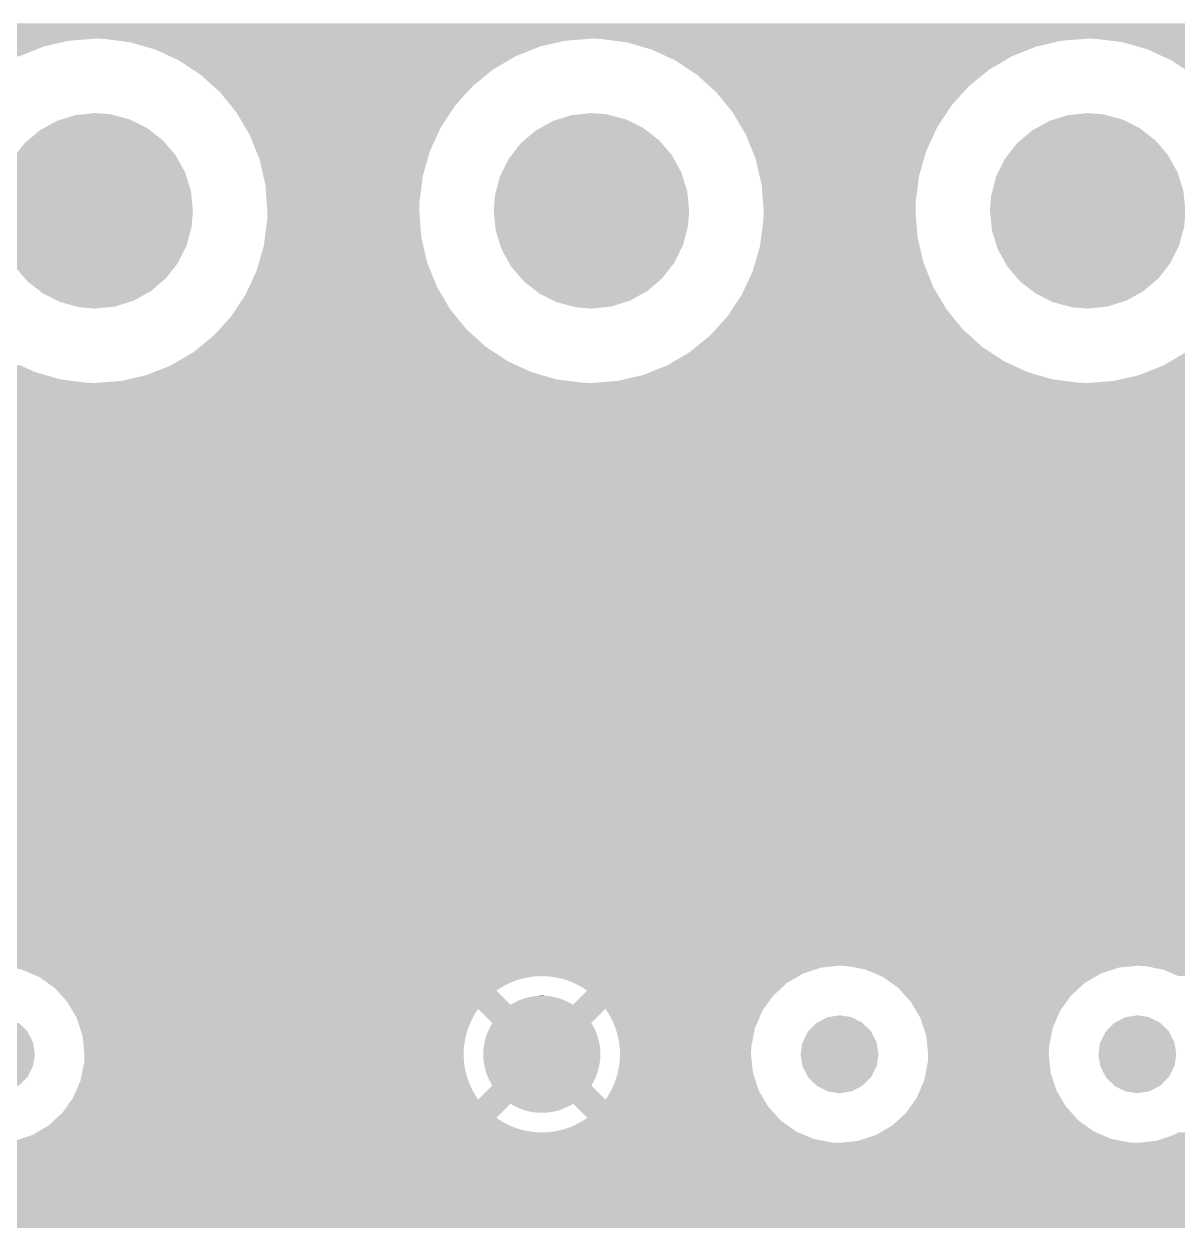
# Model space of a CAD drawing. Extents: x 295 to 953, y 10 to 290.
# Drawn here: x 621.91 to 633.73, y 228.24 to 240.57 of the extents above; entities that cross this region are included whole.
import ezdxf

# ---------------------------------------------------------------- set-up
doc = ezdxf.new("R2010")
doc.units = 0
doc.header["$LTSCALE"] = 5
doc.header["$MEASUREMENT"] = 0
doc.layers.add('FROMC1', color=7, linetype='CONTINUOUS')

msp = doc.modelspace()

# ---------------------------------------------------------------- linework, layer by layer
at = {"layer": 'FROMC1'}
for points in [[(605.523, 240.561), (605.449, 240.575), (647.026, 240.561), (647.026, 240.575)], [(605.538, 240.558), (605.523, 240.561), (637.772, 240.558), (637.86, 240.561)], [(605.574, 240.551), (605.538, 240.558), (637.685, 240.551), (637.772, 240.558)], [(605.63, 240.54), (605.574, 240.551), (637.597, 240.54), (637.685, 240.551)], [(605.638, 240.538), (605.63, 240.54), (637.589, 240.538), (637.597, 240.54)], [(605.669, 240.525), (605.638, 240.538), (637.511, 240.525), (637.589, 240.538)], [(605.714, 240.505), (605.669, 240.525), (637.425, 240.505), (637.511, 240.525)], [(605.768, 240.482), (605.714, 240.505), (637.34, 240.482), (637.425, 240.505)], [(605.814, 240.463), (605.768, 240.482), (637.278, 240.463), (637.34, 240.482)], [(605.824, 240.455), (605.814, 240.463), (637.256, 240.455), (637.278, 240.463)], [(605.867, 240.425), (605.824, 240.455), (637.174, 240.425), (637.256, 240.455)], [(605.875, 240.419), (605.867, 240.425), (637.16, 240.419), (637.174, 240.425)], [(617.653, 240.416), (617.562, 240.419), (622.61, 240.416), (622.642, 240.419)], [(617.792, 240.398), (617.653, 240.416), (622.375, 240.398), (622.61, 240.416)], [(617.919, 240.382), (617.792, 240.398), (622.305, 240.382), (622.375, 240.398)], [(618.072, 240.338), (617.919, 240.382), (622.114, 240.338), (622.305, 240.382)], [(622.733, 240.416), (622.642, 240.419), (627.69, 240.416), (627.722, 240.419)], [(622.872, 240.398), (622.733, 240.416), (627.455, 240.398), (627.69, 240.416)], [(622.999, 240.382), (622.872, 240.398), (627.385, 240.382), (627.455, 240.398)], [(623.152, 240.338), (622.999, 240.382), (627.194, 240.338), (627.385, 240.382)], [(627.813, 240.416), (627.722, 240.419), (632.77, 240.416), (632.802, 240.419)], [(627.952, 240.398), (627.813, 240.416), (632.535, 240.398), (632.77, 240.416)], [(628.079, 240.382), (627.952, 240.398), (632.465, 240.382), (632.535, 240.398)], [(628.232, 240.338), (628.079, 240.382), (632.274, 240.338), (632.465, 240.382)], [(632.893, 240.416), (632.802, 240.419), (637.154, 240.416), (637.16, 240.419)], [(633.098, 240.39), (632.893, 240.416), (637.093, 240.39), (637.154, 240.416)], [(633.159, 240.382), (633.098, 240.39), (637.077, 240.382), (637.093, 240.39)], [(633.265, 240.352), (633.159, 240.382), (637.014, 240.352), (637.077, 240.382)], [(618.176, 240.308), (618.072, 240.338), (622.04, 240.308), (622.114, 240.338)], [(618.326, 240.239), (618.176, 240.308), (621.866, 240.239), (622.04, 240.308)], [(623.256, 240.308), (623.152, 240.338), (627.12, 240.308), (627.194, 240.338)], [(623.406, 240.239), (623.256, 240.308), (626.946, 240.239), (627.12, 240.308)], [(623.499, 240.196), (623.406, 240.239), (626.874, 240.196), (626.946, 240.239)], [(628.336, 240.308), (628.232, 240.338), (632.2, 240.308), (632.274, 240.338)], [(628.486, 240.239), (628.336, 240.308), (632.026, 240.239), (632.2, 240.308)], [(628.579, 240.196), (628.486, 240.239), (631.954, 240.196), (632.026, 240.239)], [(633.41, 240.31), (633.265, 240.352), (636.936, 240.31), (637.014, 240.352)], [(633.416, 240.308), (633.41, 240.31), (636.934, 240.308), (636.936, 240.31)], [(633.462, 240.287), (633.416, 240.308), (636.897, 240.287), (636.934, 240.308)], [(633.659, 240.196), (633.462, 240.287), (636.988, 240.196), (636.897, 240.287)], [(623.639, 240.103), (623.499, 240.196), (626.715, 240.103), (626.874, 240.196)], [(628.719, 240.103), (628.579, 240.196), (631.795, 240.103), (631.954, 240.196)], [(633.882, 240.049), (633.659, 240.196), (637.135, 240.049), (636.988, 240.196)], [(623.722, 240.049), (623.639, 240.103), (626.649, 240.049), (626.715, 240.103)], [(623.848, 239.934), (623.722, 240.049), (626.508, 239.934), (626.649, 240.049)], [(628.802, 240.049), (628.719, 240.103), (631.729, 240.049), (631.795, 240.103)], [(628.928, 239.934), (628.802, 240.049), (631.588, 239.934), (631.729, 240.049)], [(623.92, 239.87), (623.848, 239.934), (626.449, 239.87), (626.508, 239.934)], [(624.029, 239.736), (623.92, 239.87), (626.328, 239.736), (626.449, 239.87)], [(629, 239.87), (628.928, 239.934), (631.529, 239.87), (631.588, 239.934)], [(629.109, 239.736), (629, 239.87), (631.408, 239.736), (631.529, 239.87)], [(622.299, 239.592), (622.441, 239.636), (622.995, 239.592), (622.829, 239.636)], [(622.441, 239.636), (622.516, 239.644), (622.829, 239.636), (622.801, 239.644)], [(622.516, 239.644), (622.642, 239.657), (622.801, 239.644), (622.642, 239.657)], [(624.089, 239.662), (624.029, 239.736), (626.28, 239.662), (626.328, 239.736)], [(624.177, 239.513), (624.089, 239.662), (626.181, 239.513), (626.28, 239.662)], [(627.379, 239.592), (627.521, 239.636), (628.075, 239.592), (627.909, 239.636)], [(627.521, 239.636), (627.596, 239.644), (627.909, 239.636), (627.881, 239.644)], [(627.596, 239.644), (627.722, 239.657), (627.881, 239.644), (627.722, 239.657)], [(629.169, 239.662), (629.109, 239.736), (631.36, 239.662), (631.408, 239.736)], [(629.257, 239.513), (629.169, 239.662), (631.261, 239.513), (631.36, 239.662)], [(632.459, 239.592), (632.601, 239.636), (633.155, 239.592), (632.989, 239.636)], [(632.601, 239.636), (632.676, 239.644), (632.989, 239.636), (632.961, 239.644)], [(632.676, 239.644), (632.802, 239.657), (632.961, 239.644), (632.802, 239.657)], [(622.073, 239.479), (622.115, 239.502), (623.205, 239.479), (623.175, 239.502)], [(622.115, 239.502), (622.249, 239.577), (623.175, 239.502), (623.027, 239.577)], [(622.249, 239.577), (622.299, 239.592), (623.027, 239.577), (622.995, 239.592)], [(624.224, 239.432), (624.177, 239.513), (626.144, 239.432), (626.181, 239.513)], [(627.153, 239.479), (627.195, 239.502), (628.285, 239.479), (628.255, 239.502)], [(627.195, 239.502), (627.329, 239.577), (628.255, 239.502), (628.107, 239.577)], [(627.329, 239.577), (627.379, 239.592), (628.107, 239.577), (628.075, 239.592)], [(629.304, 239.432), (629.257, 239.513), (631.224, 239.432), (631.261, 239.513)], [(632.233, 239.479), (632.275, 239.502), (633.365, 239.479), (633.335, 239.502)], [(632.275, 239.502), (632.409, 239.577), (633.335, 239.502), (633.187, 239.577)], [(632.409, 239.577), (632.459, 239.592), (633.187, 239.577), (633.155, 239.592)], [(621.919, 239.349), (621.954, 239.378), (623.36, 239.349), (623.334, 239.378)], [(621.954, 239.378), (622.073, 239.479), (623.334, 239.378), (623.205, 239.479)], [(624.289, 239.27), (624.224, 239.432), (626.069, 239.27), (626.144, 239.432)], [(626.999, 239.349), (627.034, 239.378), (628.44, 239.349), (628.414, 239.378)], [(627.034, 239.378), (627.153, 239.479), (628.414, 239.378), (628.285, 239.479)], [(629.369, 239.27), (629.304, 239.432), (631.149, 239.27), (631.224, 239.432)], [(632.079, 239.349), (632.114, 239.378), (633.52, 239.349), (633.494, 239.378)], [(632.114, 239.378), (632.233, 239.479), (633.494, 239.378), (633.365, 239.479)], [(621.823, 239.225), (621.919, 239.349), (623.465, 239.225), (623.36, 239.349)], [(624.324, 239.183), (624.289, 239.27), (626.044, 239.183), (626.069, 239.27)], [(626.903, 239.225), (626.999, 239.349), (628.545, 239.225), (628.44, 239.349)], [(629.404, 239.183), (629.369, 239.27), (631.124, 239.183), (631.149, 239.27)], [(631.983, 239.225), (632.079, 239.349), (633.625, 239.225), (633.52, 239.349)], [(621.725, 239.049), (621.795, 239.19), (623.562, 239.049), (623.484, 239.19)], [(621.795, 239.19), (621.823, 239.225), (623.484, 239.19), (623.465, 239.225)], [(624.363, 239.013), (624.324, 239.183), (625.995, 239.013), (626.044, 239.183)], [(626.805, 239.049), (626.875, 239.19), (628.642, 239.049), (628.564, 239.19)], [(626.875, 239.19), (626.903, 239.225), (628.564, 239.19), (628.545, 239.225)], [(629.443, 239.013), (629.404, 239.183), (631.075, 239.013), (631.124, 239.183)], [(631.885, 239.049), (631.955, 239.19), (633.722, 239.049), (633.644, 239.19)], [(631.955, 239.19), (631.983, 239.225), (633.644, 239.19), (633.625, 239.225)], [(621.665, 238.856), (621.705, 239.01), (623.622, 238.856), (623.574, 239.01)], [(621.705, 239.01), (621.725, 239.049), (623.574, 239.01), (623.562, 239.049)], [(624.384, 238.923), (624.363, 239.013), (625.984, 238.923), (625.995, 239.013)], [(626.745, 238.856), (626.785, 239.01), (628.702, 238.856), (628.654, 239.01)], [(626.785, 239.01), (626.805, 239.049), (628.654, 239.01), (628.642, 239.049)], [(629.464, 238.923), (629.443, 239.013), (631.064, 238.923), (631.075, 239.013)], [(631.825, 238.856), (631.865, 239.01), (633.782, 238.856), (633.734, 239.01)], [(631.865, 239.01), (631.885, 239.049), (633.734, 239.01), (633.722, 239.049)], [(624.397, 238.748), (624.384, 238.923), (625.961, 238.748), (625.984, 238.923)], [(629.477, 238.748), (629.464, 238.923), (631.041, 238.748), (631.064, 238.923)], [(621.641, 238.656), (621.654, 238.815), (623.642, 238.656), (623.626, 238.815)], [(621.654, 238.815), (621.665, 238.856), (623.626, 238.815), (623.622, 238.856)], [(626.721, 238.656), (626.734, 238.815), (628.722, 238.656), (628.706, 238.815)], [(626.734, 238.815), (626.745, 238.856), (628.706, 238.815), (628.702, 238.856)], [(631.801, 238.656), (631.814, 238.815), (633.802, 238.656), (633.786, 238.815)], [(631.814, 238.815), (631.825, 238.856), (633.786, 238.815), (633.782, 238.856)], [(621.657, 238.497), (621.641, 238.656), (623.63, 238.497), (623.642, 238.656)], [(624.404, 238.656), (624.397, 238.748), (625.959, 238.656), (625.961, 238.748)], [(624.402, 238.564), (624.404, 238.656), (625.966, 238.564), (625.959, 238.656)], [(626.737, 238.497), (626.721, 238.656), (628.71, 238.497), (628.722, 238.656)], [(629.484, 238.656), (629.477, 238.748), (631.039, 238.656), (631.041, 238.748)], [(629.482, 238.564), (629.484, 238.656), (631.046, 238.564), (631.039, 238.656)], [(631.817, 238.497), (631.801, 238.656), (633.79, 238.497), (633.802, 238.656)], [(624.379, 238.389), (624.402, 238.564), (625.979, 238.389), (625.966, 238.564)], [(629.459, 238.389), (629.482, 238.564), (631.059, 238.389), (631.046, 238.564)], [(621.661, 238.456), (621.657, 238.497), (623.619, 238.456), (623.63, 238.497)], [(621.709, 238.302), (621.661, 238.456), (623.578, 238.302), (623.619, 238.456)], [(624.368, 238.299), (624.379, 238.389), (626, 238.299), (625.979, 238.389)], [(626.741, 238.456), (626.737, 238.497), (628.699, 238.456), (628.71, 238.497)], [(626.789, 238.302), (626.741, 238.456), (628.658, 238.302), (628.699, 238.456)], [(629.448, 238.299), (629.459, 238.389), (631.08, 238.299), (631.059, 238.389)], [(631.821, 238.456), (631.817, 238.497), (633.779, 238.456), (633.79, 238.497)], [(631.869, 238.302), (631.821, 238.456), (633.738, 238.302), (633.779, 238.456)], [(621.721, 238.263), (621.709, 238.302), (623.558, 238.263), (623.578, 238.302)], [(621.799, 238.122), (621.721, 238.263), (623.488, 238.122), (623.558, 238.263)], [(624.319, 238.129), (624.368, 238.299), (626.039, 238.129), (626, 238.299)], [(626.801, 238.263), (626.789, 238.302), (628.638, 238.263), (628.658, 238.302)], [(626.879, 238.122), (626.801, 238.263), (628.568, 238.122), (628.638, 238.263)], [(629.399, 238.129), (629.448, 238.299), (631.119, 238.129), (631.08, 238.299)], [(631.881, 238.263), (631.869, 238.302), (633.718, 238.263), (633.738, 238.302)], [(631.959, 238.122), (631.881, 238.263), (633.648, 238.122), (633.718, 238.263)], [(621.818, 238.087), (621.799, 238.122), (623.461, 238.087), (623.488, 238.122)], [(621.924, 237.963), (621.818, 238.087), (623.364, 237.963), (623.461, 238.087)], [(624.219, 237.88), (624.294, 238.042), (626.139, 237.88), (626.074, 238.042)], [(624.294, 238.042), (624.319, 238.129), (626.074, 238.042), (626.039, 238.129)], [(626.898, 238.087), (626.879, 238.122), (628.541, 238.087), (628.568, 238.122)], [(627.004, 237.963), (626.898, 238.087), (628.444, 237.963), (628.541, 238.087)], [(629.299, 237.88), (629.374, 238.042), (631.219, 237.88), (631.154, 238.042)], [(629.374, 238.042), (629.399, 238.129), (631.154, 238.042), (631.119, 238.129)], [(631.978, 238.087), (631.959, 238.122), (633.621, 238.087), (633.648, 238.122)], [(632.084, 237.963), (631.978, 238.087), (633.524, 237.963), (633.621, 238.087)], [(621.949, 237.934), (621.924, 237.963), (623.329, 237.934), (623.364, 237.963)], [(622.078, 237.833), (621.949, 237.934), (623.211, 237.833), (623.329, 237.934)], [(627.029, 237.934), (627.004, 237.963), (628.409, 237.934), (628.444, 237.963)], [(627.158, 237.833), (627.029, 237.934), (628.291, 237.833), (628.409, 237.934)], [(632.109, 237.934), (632.084, 237.963), (633.489, 237.934), (633.524, 237.963)], [(632.238, 237.833), (632.109, 237.934), (633.371, 237.833), (633.489, 237.934)], [(622.108, 237.81), (622.078, 237.833), (623.169, 237.81), (623.211, 237.833)], [(622.256, 237.735), (622.108, 237.81), (623.034, 237.735), (623.169, 237.81)], [(624.083, 237.65), (624.182, 237.799), (626.274, 237.65), (626.186, 237.799)], [(624.182, 237.799), (624.219, 237.88), (626.186, 237.799), (626.139, 237.88)], [(627.188, 237.81), (627.158, 237.833), (628.249, 237.81), (628.291, 237.833)], [(627.336, 237.735), (627.188, 237.81), (628.114, 237.735), (628.249, 237.81)], [(629.163, 237.65), (629.262, 237.799), (631.354, 237.65), (631.266, 237.799)], [(629.262, 237.799), (629.299, 237.88), (631.266, 237.799), (631.219, 237.88)], [(632.268, 237.81), (632.238, 237.833), (633.329, 237.81), (633.371, 237.833)], [(632.416, 237.735), (632.268, 237.81), (633.194, 237.735), (633.329, 237.81)], [(622.288, 237.72), (622.256, 237.735), (622.984, 237.72), (623.034, 237.735)], [(622.454, 237.676), (622.288, 237.72), (622.842, 237.676), (622.984, 237.72)], [(622.483, 237.668), (622.454, 237.676), (622.767, 237.668), (622.842, 237.676)], [(622.642, 237.655), (622.483, 237.668), (622.642, 237.655), (622.767, 237.668)], [(624.035, 237.576), (624.083, 237.65), (626.334, 237.576), (626.274, 237.65)], [(627.368, 237.72), (627.336, 237.735), (628.064, 237.72), (628.114, 237.735)], [(627.534, 237.676), (627.368, 237.72), (627.922, 237.676), (628.064, 237.72)], [(627.563, 237.668), (627.534, 237.676), (627.847, 237.668), (627.922, 237.676)], [(627.722, 237.655), (627.563, 237.668), (627.722, 237.655), (627.847, 237.668)], [(629.115, 237.576), (629.163, 237.65), (631.414, 237.576), (631.354, 237.65)], [(632.448, 237.72), (632.416, 237.735), (633.144, 237.72), (633.194, 237.735)], [(632.614, 237.676), (632.448, 237.72), (633.002, 237.676), (633.144, 237.72)], [(632.643, 237.668), (632.614, 237.676), (632.927, 237.668), (633.002, 237.676)], [(632.802, 237.655), (632.643, 237.668), (632.802, 237.655), (632.927, 237.668)], [(623.914, 237.442), (624.035, 237.576), (626.443, 237.442), (626.334, 237.576)], [(628.994, 237.442), (629.115, 237.576), (631.523, 237.442), (631.414, 237.576)], [(623.855, 237.378), (623.914, 237.442), (626.515, 237.378), (626.443, 237.442)], [(628.935, 237.378), (628.994, 237.442), (631.595, 237.378), (631.523, 237.442)], [(623.714, 237.263), (623.855, 237.378), (626.641, 237.263), (626.515, 237.378)], [(628.794, 237.263), (628.935, 237.378), (631.721, 237.263), (631.595, 237.378)], [(623.489, 237.116), (623.648, 237.209), (626.865, 237.116), (626.724, 237.209)], [(623.648, 237.209), (623.714, 237.263), (626.724, 237.209), (626.641, 237.263)], [(628.569, 237.116), (628.728, 237.209), (631.945, 237.116), (631.804, 237.209)], [(628.728, 237.209), (628.794, 237.263), (631.804, 237.209), (631.721, 237.263)], [(633.577, 237.073), (633.808, 237.209), (636.945, 237.073), (637.081, 237.209)], [(618.163, 237.004), (618.337, 237.073), (622.028, 237.004), (621.877, 237.073)], [(623.243, 237.004), (623.417, 237.073), (627.108, 237.004), (626.957, 237.073)], [(623.417, 237.073), (623.489, 237.116), (626.957, 237.073), (626.865, 237.116)], [(628.323, 237.004), (628.497, 237.073), (632.188, 237.004), (632.037, 237.073)], [(628.497, 237.073), (628.569, 237.116), (632.037, 237.073), (631.945, 237.116)], [(633.457, 237.025), (633.577, 237.073), (636.897, 237.025), (636.945, 237.073)], [(617.593, 236.896), (617.828, 236.914), (622.55, 236.896), (622.411, 236.914)], [(617.828, 236.914), (617.898, 236.93), (622.411, 236.914), (622.285, 236.93)], [(617.898, 236.93), (618.089, 236.974), (622.285, 236.93), (622.131, 236.974)], [(618.089, 236.974), (618.163, 237.004), (622.131, 236.974), (622.028, 237.004)], [(622.673, 236.896), (622.908, 236.914), (627.63, 236.896), (627.491, 236.914)], [(622.908, 236.914), (622.978, 236.93), (627.491, 236.914), (627.365, 236.93)], [(622.978, 236.93), (623.169, 236.974), (627.365, 236.93), (627.211, 236.974)], [(623.169, 236.974), (623.243, 237.004), (627.211, 236.974), (627.108, 237.004)], [(627.753, 236.896), (627.988, 236.914), (632.71, 236.896), (632.571, 236.914)], [(627.988, 236.914), (628.058, 236.93), (632.571, 236.914), (632.445, 236.93)], [(628.058, 236.93), (628.249, 236.974), (632.445, 236.93), (632.291, 236.974)], [(628.249, 236.974), (628.323, 237.004), (632.291, 236.974), (632.188, 237.004)], [(632.952, 236.905), (633.068, 236.914), (637.132, 236.905), (637.113, 236.914)], [(633.068, 236.914), (633.188, 236.941), (637.113, 236.914), (637.052, 236.941)], [(633.188, 236.941), (633.329, 236.974), (637.052, 236.941), (636.988, 236.974)], [(633.329, 236.974), (633.347, 236.981), (636.988, 236.974), (636.974, 236.981)], [(633.347, 236.981), (633.457, 237.025), (636.974, 236.981), (636.897, 237.025)], [(605.632, 236.872), (605.616, 236.877), (637.214, 236.872), (637.201, 236.877)], [(605.685, 236.851), (605.632, 236.872), (637.273, 236.851), (637.214, 236.872)], [(605.703, 236.843), (605.685, 236.851), (637.297, 236.843), (637.273, 236.851)], [(605.72, 236.835), (605.703, 236.843), (637.325, 236.835), (637.297, 236.843)], [(611.913, 236.877), (611.929, 236.893), (637.201, 236.877), (637.16, 236.893)], [(612.255, 236.818), (612.244, 236.835), (637.381, 236.818), (637.325, 236.835)], [(612.266, 236.802), (612.255, 236.818), (637.446, 236.802), (637.381, 236.818)], [(612.269, 236.797), (612.266, 236.802), (637.466, 236.797), (637.446, 236.802)], [(612.279, 236.78), (612.269, 236.797), (637.553, 236.78), (637.466, 236.797)], [(617.562, 236.893), (617.593, 236.896), (622.642, 236.893), (622.55, 236.896)], [(622.642, 236.893), (622.673, 236.896), (627.722, 236.893), (627.63, 236.896)], [(627.722, 236.893), (627.753, 236.896), (632.802, 236.893), (632.71, 236.896)], [(632.802, 236.893), (632.952, 236.905), (637.16, 236.893), (637.132, 236.905)], [(612.287, 236.766), (612.279, 236.78), (637.64, 236.766), (637.553, 236.78)], [(612.292, 236.757), (612.287, 236.766), (637.727, 236.757), (637.64, 236.766)], [(612.295, 236.753), (612.292, 236.757), (637.804, 236.753), (637.727, 236.757)], [(612.295, 236.752), (612.295, 236.753), (637.815, 236.752), (637.804, 236.753)], [(612.296, 236.751), (612.295, 236.752), (637.903, 236.751), (637.815, 236.752)], [(612.321, 236.702), (612.296, 236.751), (647.026, 236.702), (647.026, 236.751)], [(612.342, 236.649), (612.321, 236.702), (647.026, 236.649), (647.026, 236.702)], [(612.36, 236.595), (612.342, 236.649), (647.026, 236.595), (647.026, 236.649)], [(612.374, 236.54), (612.36, 236.595), (647.026, 236.54), (647.026, 236.595)], [(612.385, 236.484), (612.374, 236.54), (647.026, 236.484), (647.026, 236.54)], [(612.391, 236.427), (612.385, 236.484), (647.026, 236.427), (647.026, 236.484)], [(612.393, 236.37), (612.391, 236.427), (647.026, 236.37), (647.026, 236.427)], [(612.387, 236.274), (612.392, 236.331), (647.026, 236.274), (647.026, 236.331)], [(612.392, 236.331), (612.393, 236.37), (647.026, 236.331), (647.026, 236.37)], [(612.365, 236.162), (612.378, 236.217), (647.026, 236.162), (647.026, 236.217)], [(612.378, 236.217), (612.387, 236.274), (647.026, 236.217), (647.026, 236.274)], [(612.303, 236.003), (612.328, 236.054), (647.026, 236.003), (647.026, 236.054)], [(612.328, 236.054), (612.348, 236.107), (647.026, 236.054), (647.026, 236.107)], [(612.348, 236.107), (612.365, 236.162), (647.026, 236.107), (647.026, 236.162)], [(612.244, 235.905), (612.275, 235.953), (647.026, 235.905), (647.026, 235.953)], [(612.275, 235.953), (612.303, 236.003), (647.026, 235.953), (647.026, 236.003)], [(606.128, 235.863), (606.141, 235.905), (647.026, 235.863), (647.026, 235.905)], [(612.057, 235.719), (611.913, 235.863), (647.026, 235.719), (647.026, 235.863)], [(611.94, 235.649), (611.991, 235.676), (647.026, 235.649), (647.026, 235.676)], [(611.991, 235.676), (612.039, 235.706), (647.026, 235.676), (647.026, 235.706)], [(612.039, 235.706), (612.057, 235.719), (647.026, 235.706), (647.026, 235.719)], [(605.834, 235.465), (605.729, 235.57), (647.026, 235.465), (647.026, 235.57)], [(611.61, 235.57), (611.667, 235.573), (647.026, 235.57), (647.026, 235.573)], [(611.667, 235.573), (611.724, 235.581), (647.026, 235.573), (647.026, 235.581)], [(611.724, 235.581), (611.779, 235.592), (647.026, 235.581), (647.026, 235.592)], [(611.779, 235.592), (611.834, 235.607), (647.026, 235.592), (647.026, 235.607)], [(611.834, 235.607), (611.888, 235.626), (647.026, 235.607), (647.026, 235.626)], [(611.888, 235.626), (611.94, 235.649), (647.026, 235.626), (647.026, 235.649)], [(605.768, 235.422), (605.816, 235.452), (647.026, 235.422), (647.026, 235.452)], [(605.816, 235.452), (605.834, 235.465), (647.026, 235.452), (647.026, 235.465)], [(595.81, 235.272), (595.747, 235.316), (647.026, 235.272), (647.026, 235.316)], [(605.387, 235.316), (605.444, 235.319), (647.026, 235.316), (647.026, 235.319)], [(605.444, 235.319), (605.501, 235.327), (647.026, 235.319), (647.026, 235.327)], [(605.501, 235.327), (605.556, 235.338), (647.026, 235.327), (647.026, 235.338)], [(605.556, 235.338), (605.611, 235.353), (647.026, 235.338), (647.026, 235.353)], [(605.611, 235.353), (605.665, 235.372), (647.026, 235.353), (647.026, 235.372)], [(605.665, 235.372), (605.717, 235.395), (647.026, 235.372), (647.026, 235.395)], [(605.717, 235.395), (605.768, 235.422), (647.026, 235.395), (647.026, 235.422)], [(595.939, 235.13), (595.81, 235.272), (647.026, 235.13), (647.026, 235.272)], [(596.036, 234.965), (595.939, 235.13), (647.026, 234.965), (647.026, 235.13)], [(596.096, 234.783), (596.036, 234.965), (647.026, 234.783), (647.026, 234.965)], [(596.112, 234.63), (596.096, 234.783), (647.026, 234.63), (647.026, 234.783)], [(596.113, 234.627), (596.112, 234.63), (642.633, 234.627), (642.69, 234.63)], [(596.113, 234.619), (596.113, 234.627), (642.577, 234.619), (642.633, 234.627)], [(596.115, 234.608), (596.113, 234.619), (642.521, 234.608), (642.577, 234.619)], [(596.116, 234.593), (596.115, 234.608), (642.466, 234.593), (642.521, 234.608)], [(596.115, 234.551), (596.116, 234.574), (642.36, 234.551), (642.412, 234.574)], [(596.116, 234.592), (596.116, 234.593), (642.464, 234.592), (642.466, 234.593)], [(596.116, 234.574), (596.116, 234.592), (642.412, 234.574), (642.464, 234.592)], [(596.078, 234.337), (596.107, 234.481), (642.387, 234.337), (642.243, 234.481)], [(596.107, 234.481), (596.109, 234.494), (642.243, 234.481), (642.261, 234.494)], [(596.109, 234.494), (596.113, 234.512), (642.261, 234.494), (642.29, 234.512)], [(596.113, 234.524), (596.115, 234.551), (642.309, 234.524), (642.36, 234.551)], [(596.113, 234.512), (596.113, 234.524), (642.29, 234.512), (642.309, 234.524)], [(596.063, 234.295), (596.076, 234.324), (647.026, 234.295), (647.026, 234.324)], [(596.076, 234.324), (596.078, 234.337), (647.026, 234.324), (647.026, 234.337)], [(596.078, 234.337), (596.078, 234.337), (642.388, 234.337), (642.387, 234.337)], [(596, 234.148), (596.021, 234.197), (641.973, 234.148), (641.997, 234.197)], [(596.021, 234.197), (596.043, 234.247), (641.997, 234.197), (642.025, 234.247)], [(596.043, 234.247), (596.063, 234.295), (642.025, 234.247), (642.056, 234.295)], [(595.922, 234.038), (595.961, 234.093), (641.935, 234.038), (641.952, 234.093)], [(595.961, 234.093), (595.999, 234.146), (641.952, 234.093), (641.972, 234.146)], [(595.999, 234.146), (596, 234.148), (641.972, 234.146), (641.973, 234.148)], [(595.871, 233.975), (595.879, 233.983), (641.921, 233.975), (641.922, 233.983)], [(595.879, 233.983), (595.889, 233.992), (641.922, 233.983), (641.924, 233.992)], [(595.889, 233.992), (595.922, 234.038), (641.924, 233.992), (641.935, 234.038)], [(605.449, 233.971), (605.37, 233.975), (641.92, 233.971), (641.921, 233.975)], [(605.638, 233.934), (605.449, 233.971), (641.915, 233.934), (641.92, 233.971)], [(605.656, 233.926), (605.638, 233.934), (641.913, 233.926), (641.915, 233.934)], [(605.788, 233.869), (605.656, 233.926), (641.908, 233.869), (641.913, 233.926)], [(605.814, 233.859), (605.788, 233.869), (641.908, 233.859), (641.908, 233.869)], [(605.879, 233.812), (605.814, 233.859), (641.908, 233.812), (641.908, 233.859)], [(605.959, 233.756), (605.879, 233.812), (641.911, 233.756), (641.908, 233.812)], [(605.97, 233.748), (605.959, 233.756), (641.912, 233.748), (641.911, 233.756)], [(606.014, 233.699), (605.97, 233.748), (641.918, 233.699), (641.912, 233.748)], [(606.066, 233.643), (606.014, 233.699), (641.93, 233.643), (641.918, 233.699)], [(606.099, 233.606), (606.066, 233.643), (641.94, 233.606), (641.93, 233.643)], [(606.11, 233.588), (606.099, 233.606), (641.945, 233.588), (641.94, 233.606)], [(606.141, 233.535), (606.11, 233.588), (641.964, 233.535), (641.945, 233.588)], [(606.172, 233.482), (606.141, 233.535), (641.987, 233.482), (641.964, 233.535)], [(606.196, 233.441), (606.172, 233.482), (642.009, 233.441), (641.987, 233.482)], [(606.199, 233.432), (606.196, 233.441), (642.014, 233.432), (642.009, 233.441)], [(606.215, 233.383), (606.199, 233.432), (642.044, 233.383), (642.014, 233.432)], [(606.221, 233.365), (606.215, 233.383), (642.056, 233.365), (642.044, 233.383)], [(606.235, 233.323), (606.221, 233.365), (647.026, 233.323), (647.026, 233.365)], [(606.256, 233.259), (606.235, 233.323), (642.323, 233.259), (642.387, 233.323)], [(606.235, 233.323), (606.235, 233.323), (642.387, 233.323), (642.388, 233.323)], [(606.265, 233.179), (606.256, 233.259), (642.243, 233.179), (642.323, 233.259)], [(606.268, 233.147), (606.265, 233.179), (642.291, 233.147), (642.243, 233.179)], [(606.271, 233.119), (606.268, 233.147), (642.34, 233.119), (642.291, 233.147)], [(606.273, 233.095), (606.271, 233.119), (642.392, 233.095), (642.34, 233.119)], [(606.276, 233.074), (606.273, 233.095), (642.445, 233.074), (642.392, 233.095)], [(606.236, 232.8), (606.273, 232.988), (647.026, 232.8), (647.026, 232.988)], [(606.273, 232.988), (606.275, 233.03), (647.026, 232.988), (647.026, 233.03)], [(606.275, 233.045), (606.276, 233.057), (642.555, 233.045), (642.499, 233.057)], [(606.275, 233.036), (606.275, 233.045), (642.611, 233.036), (642.555, 233.045)], [(606.275, 233.031), (606.275, 233.036), (642.668, 233.031), (642.611, 233.036)], [(606.275, 233.03), (606.275, 233.031), (642.725, 233.03), (642.668, 233.031)], [(606.276, 233.068), (606.276, 233.074), (642.465, 233.068), (642.445, 233.074)], [(606.276, 233.057), (606.276, 233.068), (642.499, 233.057), (642.465, 233.068)], [(606.16, 232.624), (606.236, 232.8), (647.026, 232.624), (647.026, 232.8)], [(606.049, 232.468), (606.16, 232.624), (647.026, 232.468), (647.026, 232.624)], [(605.908, 232.338), (606.049, 232.468), (647.026, 232.338), (647.026, 232.468)], [(605.56, 232.181), (605.742, 232.241), (647.026, 232.181), (647.026, 232.241)], [(605.742, 232.241), (605.908, 232.338), (647.026, 232.241), (647.026, 232.338)], [(583.018, 232.09), (583.018, 232.161), (647.026, 232.09), (647.026, 232.161)], [(605.37, 232.161), (605.56, 232.181), (647.026, 232.161), (647.026, 232.181)], [(611.632, 232.089), (611.575, 232.09), (647.026, 232.089), (647.026, 232.09)], [(611.689, 232.084), (611.632, 232.089), (647.026, 232.084), (647.026, 232.089)], [(611.745, 232.075), (611.689, 232.084), (647.026, 232.075), (647.026, 232.084)], [(611.801, 232.063), (611.745, 232.075), (647.026, 232.063), (647.026, 232.075)], [(611.855, 232.046), (611.801, 232.063), (647.026, 232.046), (647.026, 232.063)], [(611.908, 232.025), (611.855, 232.046), (647.026, 232.025), (647.026, 232.046)], [(611.96, 232.001), (611.908, 232.025), (647.026, 232.001), (647.026, 232.025)], [(612.01, 231.973), (611.96, 232.001), (647.026, 231.973), (647.026, 232.001)], [(611.913, 231.797), (612.057, 231.941), (647.026, 231.797), (647.026, 231.941)], [(612.057, 231.941), (612.01, 231.973), (647.026, 231.941), (647.026, 231.973)], [(597.787, 231.755), (597.727, 231.797), (647.026, 231.755), (647.026, 231.797)], [(612.266, 231.722), (612.244, 231.755), (647.026, 231.722), (647.026, 231.755)], [(612.295, 231.673), (612.266, 231.722), (647.026, 231.673), (647.026, 231.722)], [(612.321, 231.622), (612.295, 231.673), (647.026, 231.622), (647.026, 231.673)], [(612.342, 231.569), (612.321, 231.622), (647.026, 231.569), (647.026, 231.622)], [(612.36, 231.515), (612.342, 231.569), (647.026, 231.515), (647.026, 231.569)], [(612.374, 231.46), (612.36, 231.515), (647.026, 231.46), (647.026, 231.515)], [(612.385, 231.404), (612.374, 231.46), (647.026, 231.404), (647.026, 231.46)], [(612.391, 231.347), (612.385, 231.404), (647.026, 231.347), (647.026, 231.404)], [(612.387, 231.194), (612.392, 231.251), (647.026, 231.194), (647.026, 231.251)], [(612.393, 231.29), (612.391, 231.347), (647.026, 231.29), (647.026, 231.347)], [(612.392, 231.251), (612.393, 231.29), (647.026, 231.251), (647.026, 231.29)], [(612.365, 231.082), (612.378, 231.137), (647.026, 231.082), (647.026, 231.137)], [(612.378, 231.137), (612.387, 231.194), (647.026, 231.137), (647.026, 231.194)], [(612.328, 230.974), (612.348, 231.027), (647.026, 230.974), (647.026, 231.027)], [(612.348, 231.027), (612.365, 231.082), (647.026, 231.027), (647.026, 231.082)], [(612.305, 230.927), (612.328, 230.974), (647.026, 230.927), (647.026, 230.974)], [(621.705, 230.923), (621.626, 230.927), (630.228, 230.923), (630.262, 230.927)], [(621.791, 230.907), (621.705, 230.923), (630.071, 230.907), (630.228, 230.923)], [(621.894, 230.886), (621.791, 230.907), (630.009, 230.886), (630.071, 230.907)], [(621.986, 230.847), (621.894, 230.886), (629.889, 230.847), (630.009, 230.886)], [(630.341, 230.923), (630.262, 230.927), (633.276, 230.923), (633.31, 230.927)], [(630.427, 230.907), (630.341, 230.923), (633.119, 230.907), (633.276, 230.923)], [(630.53, 230.886), (630.427, 230.907), (633.057, 230.886), (633.119, 230.907)], [(630.622, 230.847), (630.53, 230.886), (632.937, 230.847), (633.057, 230.886)], [(633.389, 230.923), (633.31, 230.927), (647.026, 230.923), (647.026, 230.927)], [(633.578, 230.886), (633.389, 230.923), (647.026, 230.886), (647.026, 230.923)], [(633.732, 230.82), (633.578, 230.886), (647.026, 230.82), (647.026, 230.886)], [(622.048, 230.82), (621.986, 230.847), (629.843, 230.82), (629.889, 230.847)], [(622.056, 230.817), (622.048, 230.82), (627.139, 230.817), (627.196, 230.82)], [(622.07, 230.811), (622.056, 230.817), (627.093, 230.811), (627.139, 230.817)], [(622.071, 230.809), (622.07, 230.811), (627.083, 230.809), (627.093, 230.811)], [(622.087, 230.798), (622.071, 230.809), (627.027, 230.798), (627.083, 230.809)], [(622.109, 230.783), (622.087, 230.798), (626.972, 230.783), (627.027, 230.798)], [(622.136, 230.764), (622.109, 230.783), (626.918, 230.764), (626.972, 230.783)], [(622.168, 230.741), (622.136, 230.764), (626.866, 230.741), (626.918, 230.764)], [(627.253, 230.819), (627.196, 230.82), (629.842, 230.819), (629.843, 230.82)], [(627.31, 230.814), (627.253, 230.819), (629.834, 230.814), (629.842, 230.819)], [(627.366, 230.805), (627.31, 230.814), (629.818, 230.805), (629.834, 230.814)], [(627.422, 230.793), (627.366, 230.805), (629.796, 230.793), (629.818, 230.805)], [(627.476, 230.776), (627.422, 230.793), (629.768, 230.776), (629.796, 230.793)], [(627.529, 230.755), (627.476, 230.776), (629.732, 230.755), (629.768, 230.776)], [(627.541, 230.75), (627.529, 230.755), (629.723, 230.75), (629.732, 230.755)], [(627.581, 230.731), (627.541, 230.75), (629.703, 230.731), (629.723, 230.75)], [(630.706, 230.811), (630.622, 230.847), (632.875, 230.811), (632.937, 230.847)], [(630.791, 230.75), (630.706, 230.811), (632.771, 230.75), (632.875, 230.811)], [(630.862, 230.7), (630.791, 230.75), (632.717, 230.7), (632.771, 230.75)], [(622.206, 230.714), (622.168, 230.741), (626.815, 230.714), (626.866, 230.741)], [(622.226, 230.7), (622.206, 230.714), (626.792, 230.7), (626.815, 230.714)], [(622.24, 230.684), (622.226, 230.7), (626.767, 230.684), (626.792, 230.7)], [(622.252, 230.671), (622.24, 230.684), (626.749, 230.671), (626.767, 230.684)], [(622.355, 230.558), (622.252, 230.671), (626.862, 230.558), (626.749, 230.671)], [(627.631, 230.703), (627.581, 230.731), (629.672, 230.703), (629.703, 230.731)], [(627.627, 230.62), (627.678, 230.671), (629.582, 230.62), (629.638, 230.671)], [(627.678, 230.671), (627.631, 230.703), (629.638, 230.671), (629.672, 230.703)], [(630.934, 230.62), (630.862, 230.7), (632.63, 230.62), (632.717, 230.7)], [(622.374, 230.527), (622.355, 230.558), (626.893, 230.527), (626.862, 230.558)], [(622.398, 230.485), (622.374, 230.527), (629.485, 230.485), (629.516, 230.527)], [(622.374, 230.527), (622.374, 230.527), (626.894, 230.527), (626.893, 230.527)], [(626.894, 230.527), (626.922, 230.544), (627.534, 230.527), (627.504, 230.544)], [(626.922, 230.544), (626.937, 230.551), (627.504, 230.544), (627.491, 230.551)], [(626.937, 230.551), (626.966, 230.566), (627.491, 230.551), (627.46, 230.566)], [(626.966, 230.566), (626.982, 230.572), (627.46, 230.566), (627.446, 230.572)], [(626.982, 230.572), (627.012, 230.585), (627.446, 230.572), (627.414, 230.585)], [(627.012, 230.585), (627.029, 230.59), (627.414, 230.585), (627.4, 230.59)], [(627.029, 230.59), (627.059, 230.599), (627.4, 230.59), (627.366, 230.599)], [(627.059, 230.599), (627.077, 230.603), (627.366, 230.599), (627.352, 230.603)], [(627.077, 230.603), (627.107, 230.61), (627.352, 230.603), (627.317, 230.61)], [(627.107, 230.61), (627.126, 230.613), (627.317, 230.61), (627.304, 230.613)], [(627.126, 230.613), (627.156, 230.617), (627.304, 230.613), (627.267, 230.617)], [(627.156, 230.617), (627.18, 230.618), (627.267, 230.617), (627.255, 230.618)], [(627.18, 230.618), (627.206, 230.619), (627.255, 230.618), (627.206, 230.619)], [(627.534, 230.527), (627.627, 230.62), (629.516, 230.527), (629.582, 230.62)], [(630.991, 230.558), (630.934, 230.62), (632.586, 230.558), (632.63, 230.62)], [(631.046, 230.464), (630.991, 230.558), (632.519, 230.464), (632.586, 230.558)], [(622.426, 230.437), (622.398, 230.485), (626.531, 230.437), (626.562, 230.485)], [(622.452, 230.393), (622.426, 230.437), (626.506, 230.393), (626.531, 230.437)], [(622.454, 230.387), (622.452, 230.393), (626.503, 230.387), (626.506, 230.393)], [(622.471, 230.336), (622.454, 230.387), (626.478, 230.336), (626.503, 230.387)], [(626.707, 230.34), (626.562, 230.485), (627.72, 230.34), (627.865, 230.485)], [(627.879, 230.464), (627.865, 230.485), (629.471, 230.464), (629.485, 230.485)], [(627.887, 230.452), (627.879, 230.464), (629.466, 230.452), (629.471, 230.464)], [(627.916, 230.403), (627.887, 230.452), (629.445, 230.403), (629.466, 230.452)], [(627.942, 230.352), (627.916, 230.403), (629.423, 230.352), (629.445, 230.403)], [(630.036, 230.346), (630.136, 230.399), (630.491, 230.346), (630.383, 230.399)], [(630.136, 230.399), (630.156, 230.402), (630.383, 230.399), (630.377, 230.402)], [(630.156, 230.402), (630.262, 230.419), (630.377, 230.402), (630.262, 230.419)], [(631.088, 230.393), (631.046, 230.464), (632.488, 230.393), (632.519, 230.464)], [(631.123, 230.288), (631.088, 230.393), (632.443, 230.288), (632.488, 230.393)], [(633.084, 230.346), (633.184, 230.399), (633.539, 230.346), (633.431, 230.399)], [(633.184, 230.399), (633.204, 230.402), (633.431, 230.399), (633.425, 230.402)], [(633.204, 230.402), (633.31, 230.419), (633.425, 230.402), (633.31, 230.419)], [(621.299, 230.249), (621.308, 230.258), (621.95, 230.249), (621.946, 230.258)], [(621.308, 230.258), (621.388, 230.34), (621.946, 230.258), (621.861, 230.34)], [(622.488, 230.283), (622.471, 230.336), (626.458, 230.283), (626.478, 230.336)], [(622.506, 230.228), (622.488, 230.283), (626.441, 230.228), (626.458, 230.283)], [(626.647, 230.214), (626.661, 230.253), (627.781, 230.214), (627.766, 230.253)], [(626.661, 230.253), (626.665, 230.26), (627.766, 230.253), (627.763, 230.26)], [(626.665, 230.26), (626.682, 230.297), (627.763, 230.26), (627.745, 230.297)], [(626.682, 230.297), (626.686, 230.304), (627.745, 230.297), (627.741, 230.304)], [(626.686, 230.304), (626.707, 230.34), (627.741, 230.304), (627.72, 230.34)], [(627.963, 230.299), (627.942, 230.352), (629.4, 230.299), (629.423, 230.352)], [(627.967, 230.288), (627.963, 230.299), (629.395, 230.288), (629.4, 230.299)], [(627.981, 230.245), (627.967, 230.288), (629.387, 230.245), (629.395, 230.288)], [(629.935, 230.249), (629.944, 230.258), (630.586, 230.249), (630.582, 230.258)], [(629.944, 230.258), (630.024, 230.34), (630.582, 230.258), (630.497, 230.34)], [(630.024, 230.34), (630.036, 230.346), (630.497, 230.34), (630.491, 230.346)], [(631.148, 230.211), (631.123, 230.288), (632.428, 230.211), (632.443, 230.288)], [(632.983, 230.249), (632.992, 230.258), (633.634, 230.249), (633.63, 230.258)], [(632.992, 230.258), (633.072, 230.34), (633.63, 230.258), (633.545, 230.34)], [(633.072, 230.34), (633.084, 230.346), (633.545, 230.34), (633.539, 230.346)], [(621.227, 230.02), (621.244, 230.135), (622.024, 230.02), (622.006, 230.135)], [(621.244, 230.135), (621.249, 230.145), (622.006, 230.135), (622.004, 230.145)], [(621.249, 230.145), (621.299, 230.249), (622.004, 230.145), (621.95, 230.249)], [(622.512, 230.211), (622.506, 230.228), (626.437, 230.211), (626.441, 230.228)], [(622.516, 230.173), (622.512, 230.211), (626.428, 230.173), (626.437, 230.211)], [(622.522, 230.116), (622.516, 230.173), (626.419, 230.116), (626.428, 230.173)], [(626.623, 230.118), (626.63, 230.159), (627.805, 230.118), (627.796, 230.159)], [(626.63, 230.159), (626.633, 230.167), (627.796, 230.159), (627.795, 230.167)], [(626.633, 230.167), (626.644, 230.206), (627.795, 230.167), (627.783, 230.206)], [(626.644, 230.206), (626.647, 230.214), (627.783, 230.206), (627.781, 230.214)], [(627.995, 230.19), (627.981, 230.245), (629.376, 230.19), (629.387, 230.245)], [(628.006, 230.134), (627.995, 230.19), (629.365, 230.134), (629.376, 230.19)], [(628.009, 230.1), (628.006, 230.134), (629.358, 230.1), (629.365, 230.134)], [(629.863, 230.02), (629.88, 230.135), (630.66, 230.02), (630.642, 230.135)], [(629.88, 230.135), (629.885, 230.145), (630.642, 230.135), (630.64, 230.145)], [(629.885, 230.145), (629.935, 230.249), (630.64, 230.145), (630.586, 230.249)], [(631.16, 230.1), (631.148, 230.211), (632.406, 230.1), (632.428, 230.211)], [(632.911, 230.02), (632.928, 230.135), (633.708, 230.02), (633.69, 230.135)], [(632.928, 230.135), (632.933, 230.145), (633.69, 230.135), (633.688, 230.145)], [(632.933, 230.145), (632.983, 230.249), (633.688, 230.145), (633.634, 230.249)], [(621.245, 229.905), (621.227, 230.02), (622.007, 229.905), (622.024, 230.02)], [(622.528, 230.059), (622.522, 230.116), (626.414, 230.059), (626.419, 230.116)], [(622.532, 230.02), (622.528, 230.059), (626.414, 230.02), (626.414, 230.059)], [(622.532, 230.002), (622.532, 230.02), (626.414, 230.002), (626.414, 230.02)], [(626.614, 230.02), (626.616, 230.061), (627.813, 230.02), (627.811, 230.061)], [(626.616, 229.979), (626.614, 230.02), (627.812, 229.979), (627.813, 230.02)], [(626.616, 230.069), (626.621, 230.11), (627.811, 230.069), (627.806, 230.11)], [(626.616, 230.061), (626.616, 230.069), (627.811, 230.061), (627.811, 230.069)], [(626.621, 230.11), (626.623, 230.118), (627.806, 230.11), (627.805, 230.118)], [(628.012, 230.077), (628.009, 230.1), (629.357, 230.077), (629.358, 230.1)], [(628.014, 230.02), (628.012, 230.077), (629.355, 230.02), (629.357, 230.077)], [(628.013, 229.981), (628.014, 230.02), (629.359, 229.981), (629.355, 230.02)], [(629.881, 229.905), (629.863, 230.02), (630.643, 229.905), (630.66, 230.02)], [(631.168, 230.02), (631.16, 230.1), (632.403, 230.02), (632.406, 230.1)], [(631.165, 229.94), (631.168, 230.02), (632.411, 229.94), (632.403, 230.02)], [(632.929, 229.905), (632.911, 230.02), (633.691, 229.905), (633.708, 230.02)], [(621.247, 229.895), (621.245, 229.905), (622.002, 229.895), (622.007, 229.905)], [(621.301, 229.791), (621.247, 229.895), (621.952, 229.791), (622.002, 229.895)], [(622.508, 229.833), (622.519, 229.889), (626.436, 229.833), (626.424, 229.889)], [(622.519, 229.889), (622.529, 229.94), (626.424, 229.889), (626.418, 229.94)], [(622.529, 229.946), (622.532, 230.002), (626.417, 229.946), (626.414, 230.002)], [(622.529, 229.94), (622.529, 229.946), (626.418, 229.94), (626.417, 229.946)], [(626.616, 229.971), (626.616, 229.979), (627.811, 229.971), (627.812, 229.979)], [(626.621, 229.93), (626.616, 229.971), (627.806, 229.93), (627.811, 229.971)], [(626.622, 229.922), (626.621, 229.93), (627.805, 229.922), (627.806, 229.93)], [(626.631, 229.881), (626.622, 229.922), (627.797, 229.881), (627.805, 229.922)], [(627.999, 229.867), (628.008, 229.924), (629.371, 229.867), (629.365, 229.924)], [(628.008, 229.924), (628.013, 229.981), (629.365, 229.924), (629.359, 229.981)], [(629.883, 229.895), (629.881, 229.905), (630.638, 229.895), (630.643, 229.905)], [(629.937, 229.791), (629.883, 229.895), (630.588, 229.791), (630.638, 229.895)], [(631.143, 229.829), (631.165, 229.94), (632.423, 229.829), (632.411, 229.94)], [(632.931, 229.895), (632.929, 229.905), (633.686, 229.895), (633.691, 229.905)], [(632.985, 229.791), (632.931, 229.895), (633.636, 229.791), (633.686, 229.895)], [(621.305, 229.782), (621.301, 229.791), (621.943, 229.782), (621.952, 229.791)], [(621.39, 229.7), (621.305, 229.782), (621.863, 229.7), (621.943, 229.782)], [(622.492, 229.752), (622.497, 229.778), (626.46, 229.752), (626.451, 229.778)], [(622.497, 229.778), (622.508, 229.833), (626.451, 229.778), (626.436, 229.833)], [(626.632, 229.873), (626.631, 229.881), (627.795, 229.873), (627.797, 229.881)], [(626.644, 229.834), (626.632, 229.873), (627.783, 229.834), (627.795, 229.873)], [(626.646, 229.826), (626.644, 229.834), (627.78, 229.826), (627.783, 229.834)], [(626.661, 229.787), (626.646, 229.826), (627.766, 229.787), (627.78, 229.826)], [(626.664, 229.78), (626.661, 229.787), (627.763, 229.78), (627.766, 229.787)], [(626.682, 229.743), (626.664, 229.78), (627.745, 229.743), (627.763, 229.78)], [(627.969, 229.757), (627.986, 229.812), (629.399, 229.757), (629.381, 229.812)], [(627.986, 229.812), (627.99, 229.829), (629.381, 229.812), (629.375, 229.829)], [(627.99, 229.829), (627.999, 229.867), (629.375, 229.829), (629.371, 229.867)], [(629.941, 229.782), (629.937, 229.791), (630.579, 229.782), (630.588, 229.791)], [(630.026, 229.7), (629.941, 229.782), (630.499, 229.7), (630.579, 229.782)], [(631.128, 229.752), (631.143, 229.829), (632.448, 229.752), (632.423, 229.829)], [(632.989, 229.782), (632.985, 229.791), (633.627, 229.782), (633.636, 229.791)], [(633.074, 229.7), (632.989, 229.782), (633.547, 229.7), (633.627, 229.782)], [(622.436, 229.622), (622.458, 229.672), (626.52, 229.622), (626.493, 229.672)], [(622.458, 229.672), (622.48, 229.725), (626.493, 229.672), (626.47, 229.725)], [(622.48, 229.725), (622.492, 229.752), (626.47, 229.725), (626.46, 229.752)], [(626.562, 229.555), (626.707, 229.7), (627.865, 229.555), (627.72, 229.7)], [(626.686, 229.736), (626.682, 229.743), (627.741, 229.736), (627.745, 229.743)], [(626.707, 229.7), (626.686, 229.736), (627.72, 229.7), (627.741, 229.736)], [(627.896, 229.603), (627.921, 229.647), (629.461, 229.603), (629.435, 229.647)], [(627.921, 229.647), (627.924, 229.653), (629.435, 229.647), (629.433, 229.653)], [(627.924, 229.653), (627.949, 229.704), (629.433, 229.653), (629.416, 229.704)], [(627.949, 229.704), (627.969, 229.757), (629.416, 229.704), (629.399, 229.757)], [(630.032, 229.694), (630.026, 229.7), (630.487, 229.694), (630.499, 229.7)], [(630.14, 229.641), (630.032, 229.694), (630.387, 229.641), (630.487, 229.694)], [(630.147, 229.638), (630.14, 229.641), (630.367, 229.638), (630.387, 229.641)], [(630.262, 229.621), (630.147, 229.638), (630.262, 229.621), (630.367, 229.638)], [(631.052, 229.576), (631.083, 229.647), (632.525, 229.576), (632.483, 229.647)], [(631.083, 229.647), (631.128, 229.752), (632.483, 229.647), (632.448, 229.752)], [(633.08, 229.694), (633.074, 229.7), (633.535, 229.694), (633.547, 229.7)], [(633.188, 229.641), (633.08, 229.694), (633.435, 229.641), (633.535, 229.694)], [(633.195, 229.638), (633.188, 229.641), (633.415, 229.638), (633.435, 229.641)], [(633.31, 229.621), (633.195, 229.638), (633.31, 229.621), (633.415, 229.638)], [(622.305, 229.42), (622.372, 229.513), (626.8, 229.42), (626.893, 229.513)], [(622.372, 229.513), (622.402, 229.555), (629.513, 229.513), (629.489, 229.555)], [(622.372, 229.513), (622.372, 229.513), (626.893, 229.513), (626.894, 229.513)], [(622.402, 229.555), (622.414, 229.573), (626.562, 229.555), (626.55, 229.573)], [(622.414, 229.573), (622.416, 229.576), (626.55, 229.573), (626.548, 229.576)], [(622.416, 229.576), (622.436, 229.622), (626.548, 229.576), (626.52, 229.622)], [(626.923, 229.496), (626.894, 229.513), (627.505, 229.496), (627.534, 229.513)], [(627.565, 229.482), (627.534, 229.513), (629.532, 229.482), (629.513, 229.513)], [(627.865, 229.555), (627.896, 229.603), (629.489, 229.555), (629.461, 229.603)], [(630.985, 229.482), (631.052, 229.576), (632.58, 229.482), (632.525, 229.576)], [(622.249, 229.369), (622.305, 229.42), (626.749, 229.369), (626.8, 229.42)], [(626.936, 229.489), (626.923, 229.496), (627.49, 229.489), (627.505, 229.496)], [(626.967, 229.474), (626.936, 229.489), (627.461, 229.474), (627.49, 229.489)], [(626.981, 229.468), (626.967, 229.474), (627.445, 229.468), (627.461, 229.474)], [(627.013, 229.455), (626.981, 229.468), (627.415, 229.455), (627.445, 229.468)], [(627.027, 229.45), (627.013, 229.455), (627.398, 229.45), (627.415, 229.455)], [(627.061, 229.441), (627.027, 229.45), (627.368, 229.441), (627.398, 229.45)], [(627.075, 229.437), (627.061, 229.441), (627.35, 229.437), (627.368, 229.441)], [(627.11, 229.43), (627.075, 229.437), (627.32, 229.43), (627.35, 229.437)], [(627.123, 229.427), (627.11, 229.43), (627.301, 229.427), (627.32, 229.43)], [(627.16, 229.423), (627.123, 229.427), (627.271, 229.423), (627.301, 229.427)], [(627.172, 229.422), (627.16, 229.423), (627.247, 229.422), (627.271, 229.423)], [(627.221, 229.421), (627.172, 229.422), (627.221, 229.421), (627.247, 229.422)], [(627.678, 229.369), (627.565, 229.482), (629.635, 229.369), (629.532, 229.482)], [(630.855, 229.34), (630.941, 229.42), (632.709, 229.34), (632.637, 229.42)], [(630.941, 229.42), (630.985, 229.482), (632.637, 229.42), (632.58, 229.482)], [(622.119, 229.264), (622.155, 229.285), (626.951, 229.264), (626.898, 229.285)], [(622.155, 229.285), (622.164, 229.29), (626.898, 229.285), (626.886, 229.29)], [(622.164, 229.29), (622.185, 229.309), (626.886, 229.29), (626.846, 229.309)], [(622.185, 229.309), (622.215, 229.337), (626.846, 229.309), (626.797, 229.337)], [(622.215, 229.337), (622.249, 229.369), (626.797, 229.337), (626.749, 229.369)], [(627.455, 229.257), (627.509, 229.276), (629.778, 229.257), (629.751, 229.276)], [(627.509, 229.276), (627.561, 229.299), (629.751, 229.276), (629.719, 229.299)], [(627.561, 229.299), (627.612, 229.326), (629.719, 229.299), (629.682, 229.326)], [(627.612, 229.326), (627.635, 229.34), (629.682, 229.326), (629.661, 229.34)], [(627.635, 229.34), (627.66, 229.356), (629.661, 229.34), (629.647, 229.356)], [(627.66, 229.356), (627.678, 229.369), (629.647, 229.356), (629.635, 229.369)], [(630.696, 229.229), (630.8, 229.29), (632.865, 229.229), (632.78, 229.29)], [(630.8, 229.29), (630.855, 229.34), (632.78, 229.29), (632.709, 229.34)], [(621.816, 229.133), (621.878, 229.154), (630.097, 229.133), (629.994, 229.154)], [(621.878, 229.154), (621.998, 229.193), (629.994, 229.154), (629.901, 229.193)], [(621.998, 229.193), (622.044, 229.22), (629.901, 229.193), (629.839, 229.22)], [(622.044, 229.22), (622.045, 229.221), (627.231, 229.22), (627.174, 229.221)], [(622.045, 229.221), (622.054, 229.226), (627.174, 229.221), (627.117, 229.226)], [(622.054, 229.226), (622.069, 229.235), (627.117, 229.226), (627.061, 229.235)], [(622.069, 229.235), (622.091, 229.247), (627.061, 229.235), (627.005, 229.247)], [(622.091, 229.247), (622.119, 229.264), (627.005, 229.247), (626.951, 229.264)], [(627.231, 229.22), (627.288, 229.223), (629.839, 229.22), (629.832, 229.223)], [(627.288, 229.223), (627.335, 229.229), (629.832, 229.223), (629.817, 229.229)], [(627.335, 229.229), (627.345, 229.231), (629.817, 229.229), (629.816, 229.231)], [(627.345, 229.231), (627.4, 229.242), (629.816, 229.231), (629.8, 229.242)], [(627.4, 229.242), (627.455, 229.257), (629.8, 229.242), (629.778, 229.257)], [(630.452, 229.133), (630.514, 229.154), (633.145, 229.133), (633.042, 229.154)], [(630.514, 229.154), (630.634, 229.193), (633.042, 229.154), (632.949, 229.193)], [(630.634, 229.193), (630.696, 229.229), (632.949, 229.193), (632.865, 229.229)], [(633.5, 229.133), (633.682, 229.193), (647.026, 229.133), (647.026, 229.193)], [(633.682, 229.193), (633.728, 229.22), (647.026, 229.193), (647.026, 229.22)], [(587.819, 229.005), (587.856, 229.047), (647.026, 229.005), (647.026, 229.047)], [(606.021, 229.047), (606.052, 229.095), (647.026, 229.047), (647.026, 229.095)], [(606.052, 229.095), (606.063, 229.113), (647.026, 229.095), (647.026, 229.113)], [(621.626, 229.113), (621.659, 229.117), (630.262, 229.113), (630.182, 229.117)], [(621.659, 229.117), (621.816, 229.133), (630.182, 229.117), (630.097, 229.133)], [(630.262, 229.113), (630.295, 229.117), (633.31, 229.113), (633.23, 229.117)], [(630.295, 229.117), (630.452, 229.133), (633.23, 229.117), (633.145, 229.133)], [(633.31, 229.113), (633.5, 229.133), (647.026, 229.113), (647.026, 229.133)], [(605.834, 228.861), (605.69, 229.005), (647.026, 228.861), (647.026, 229.005)], [(605.665, 228.768), (605.717, 228.791), (647.026, 228.768), (647.026, 228.791)], [(605.717, 228.791), (605.768, 228.818), (647.026, 228.791), (647.026, 228.818)], [(605.768, 228.818), (605.816, 228.848), (647.026, 228.818), (647.026, 228.848)], [(605.816, 228.848), (605.834, 228.861), (647.026, 228.848), (647.026, 228.861)], [(595.81, 228.668), (595.747, 228.712), (647.026, 228.668), (647.026, 228.712)], [(595.939, 228.526), (595.81, 228.668), (647.026, 228.526), (647.026, 228.668)], [(605.387, 228.712), (605.444, 228.715), (647.026, 228.712), (647.026, 228.715)], [(605.444, 228.715), (605.501, 228.723), (647.026, 228.715), (647.026, 228.723)], [(605.501, 228.723), (605.556, 228.734), (647.026, 228.723), (647.026, 228.734)], [(605.556, 228.734), (605.611, 228.749), (647.026, 228.734), (647.026, 228.749)], [(605.611, 228.749), (605.665, 228.768), (647.026, 228.749), (647.026, 228.768)], [(595.995, 228.431), (595.939, 228.526), (647.026, 228.431), (647.026, 228.526)], [(596.036, 228.361), (595.995, 228.431), (646.956, 228.361), (647.025, 228.431)], [(595.995, 228.431), (595.995, 228.431), (647.025, 228.431), (647.026, 228.431)], [(596.075, 228.242), (596.036, 228.361), (646.837, 228.242), (646.956, 228.361)]]:
    msp.add_solid(points, dxfattribs=at)

doc.saveas('drawing.dxf')
